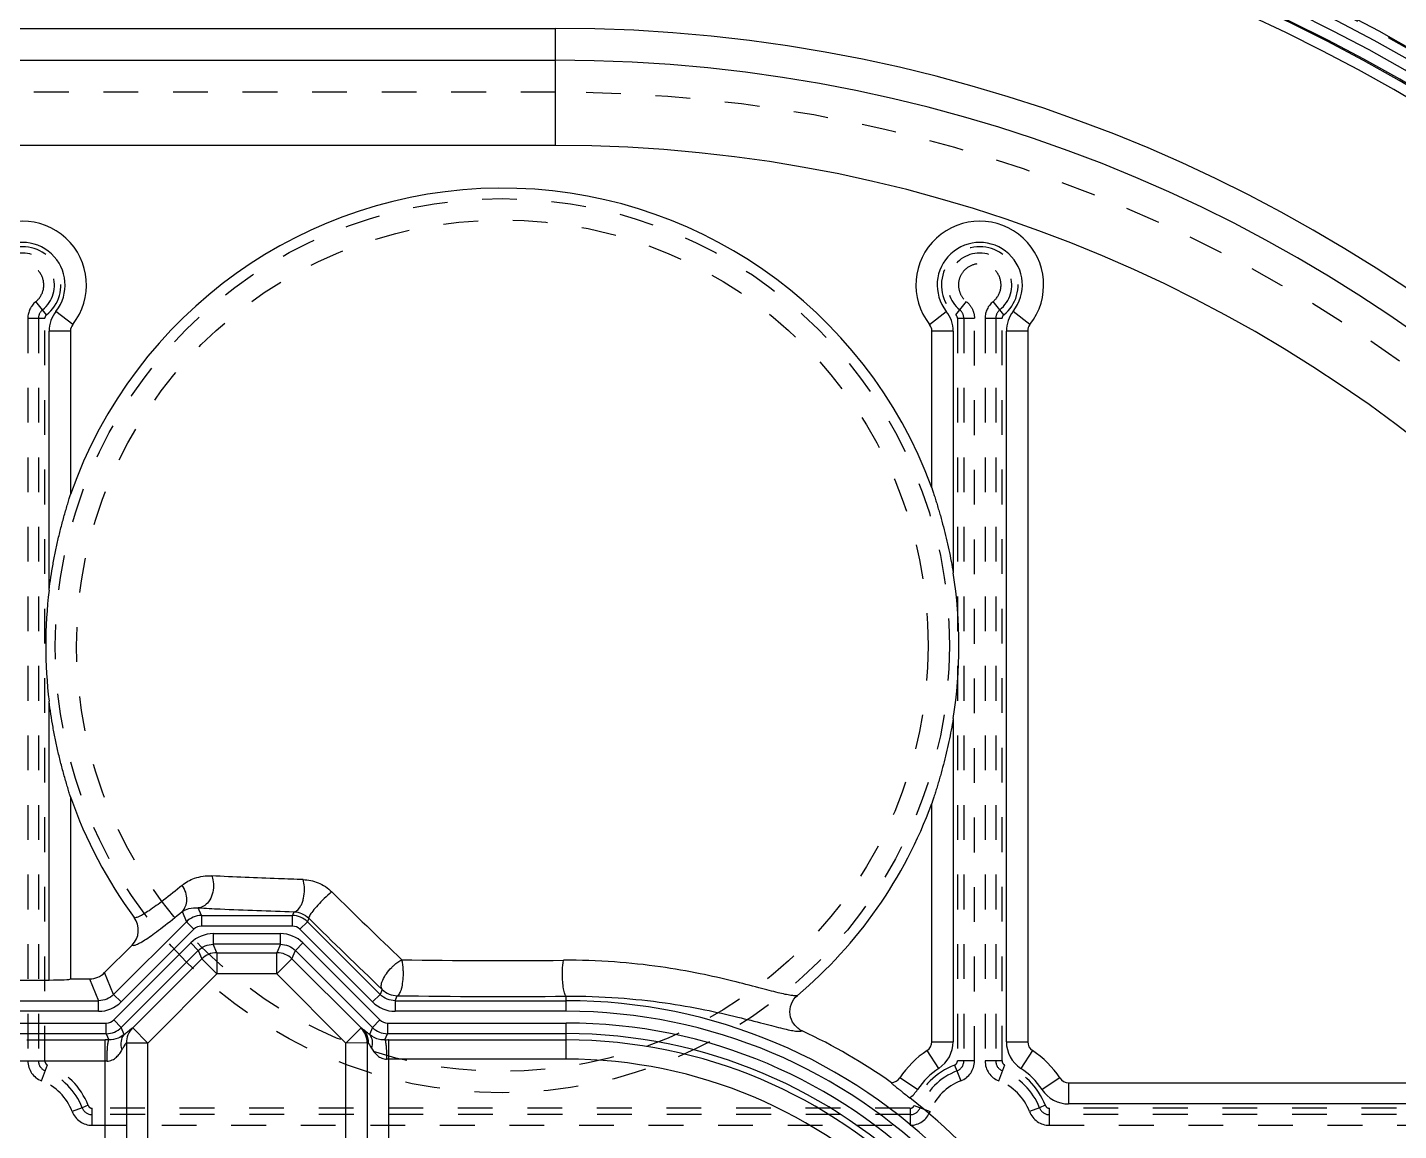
# Model space of a CAD drawing. Header units: millimetres. Extents: x -840 to 1682, y -9216 to -2117.
# Drawn here: x 169.9 to 234.3, y -2466.1 to -2414.3 of the extents above; entities that cross this region are included whole.
import ezdxf

# ---------------------------------------------------------------- set-up
doc = ezdxf.new("R2010")
doc.units = ezdxf.units.MM
doc.header["$LTSCALE"] = 16.335
doc.linetypes.add('HIDDEN', pattern=[0.2, 0.1, -0.1])
doc.layers.get('0').update_dxf_attribs({"linetype": 'CONTINUOUS'})
doc.layers.add('DEFAULT_2', color=8, linetype='HIDDEN')

msp = doc.modelspace()

# ---------------------------------------------------------------- linework, layer by layer
at = {"color": 7, "linetype": 'Continuous'}
for p, q in [((54.686, -2414.331), (194.686, -2414.331)), ((194.686, -2419.831), (194.686, -2414.331)), ((54.686, -2415.831), (194.686, -2415.831)), ((194.686, -2419.831), (54.686, -2419.831)), ((172.005, -2428.243), (171.219, -2427.625)), ((212.252, -2428.243), (213.038, -2427.625)), ((216.967, -2428.243), (216.181, -2427.625)), ((170.898, -2440.72), (170.898, -2428.553)), ((171.898, -2428.553), (170.898, -2428.553)), ((171.898, -2428.553), (171.898, -2436.233)), ((212.36, -2435.914), (212.36, -2428.553)), ((213.36, -2428.553), (212.36, -2428.553)), ((213.36, -2428.553), (213.36, -2439.915)), ((216.86, -2428.553), (215.86, -2428.553)), ((215.86, -2461.932), (215.86, -2428.553)), ((216.86, -2428.553), (216.86, -2461.932)), ((170.898, -2459.035), (170.898, -2445.942)), ((213.36, -2446.748), (213.36, -2461.932)), ((171.898, -2450.43), (171.898, -2458.983)), ((212.36, -2461.932), (212.36, -2450.749)), ((178.05, -2456.005), (177.901, -2455.644)), ((173.927, -2459.714), (177.344, -2456.297)), ((177.145, -2455.818), (177.344, -2456.297)), ((177.697, -2456.65), (177.344, -2456.297)), ((178.05, -2456.005), (178.05, -2456.504)), ((178.05, -2456.005), (182.322, -2456.005)), ((182.395, -2455.827), (182.322, -2456.005)), ((182.322, -2456.504), (182.322, -2456.005)), ((183.028, -2456.297), (182.675, -2456.65)), ((183.094, -2456.137), (183.028, -2456.297)), ((183.028, -2456.297), (186.444, -2459.714)), ((174.28, -2460.067), (177.697, -2456.65)), ((182.322, -2456.504), (178.05, -2456.504)), ((178.609, -2456.856), (181.762, -2456.856)), ((178.61, -2456.856), (178.61, -2457.356)), ((181.762, -2457.356), (181.762, -2456.856)), ((182.675, -2456.65), (186.091, -2460.067)), ((174.796, -2457.397), (173.504, -2458.69)), ((177.55, -2457.295), (173.935, -2460.91)), ((177.903, -2457.648), (177.55, -2457.295)), ((181.762, -2457.356), (178.61, -2457.356)), ((178.774, -2457.753), (178.61, -2457.356)), ((181.762, -2457.356), (181.598, -2457.753)), ((182.821, -2457.295), (182.468, -2457.648)), ((186.436, -2460.91), (182.821, -2457.295)), ((177.903, -2457.648), (174.288, -2461.263)), ((174.825, -2461.289), (178.068, -2458.045)), ((177.903, -2457.648), (178.068, -2458.045)), ((178.774, -2458.752), (178.068, -2458.045)), ((178.774, -2457.753), (178.774, -2458.752)), ((178.774, -2457.753), (181.598, -2457.753)), ((181.598, -2458.752), (181.598, -2457.753)), ((182.304, -2458.045), (181.598, -2458.752)), ((182.304, -2458.045), (182.468, -2457.648)), ((182.304, -2458.045), (185.547, -2461.289)), ((186.083, -2461.263), (182.468, -2457.648)), ((173.927, -2459.714), (173.504, -2458.69)), ((175.531, -2461.995), (178.774, -2458.752)), ((181.598, -2458.752), (178.774, -2458.752)), ((181.598, -2458.752), (184.841, -2461.995)), ((168.398, -2459.035), (170.898, -2459.035)), ((171.898, -2458.983), (172.797, -2458.983)), ((172.797, -2458.983), (173.221, -2460.006)), ((186.541, -2459.479), (186.444, -2459.714)), ((76.15, -2460.006), (173.221, -2460.006)), ((173.221, -2460.505), (173.221, -2460.006)), ((173.927, -2459.714), (174.28, -2460.067)), ((186.091, -2460.067), (186.444, -2459.714)), ((187.15, -2460.006), (187.248, -2459.771)), ((187.15, -2460.006), (195.186, -2460.006)), ((187.15, -2460.006), (187.15, -2460.505)), ((195.186, -2460.505), (195.186, -2459.796)), ((173.221, -2460.505), (76.15, -2460.505)), ((195.186, -2460.505), (187.15, -2460.505)), ((75.789, -2461.056), (173.582, -2461.056)), ((173.582, -2461.556), (173.582, -2461.056)), ((173.935, -2460.91), (174.288, -2461.263)), ((174.427, -2461.598), (174.288, -2461.263)), ((174.819, -2461.287), (174.825, -2461.289)), ((174.825, -2461.289), (175.531, -2461.995)), ((184.841, -2461.995), (185.547, -2461.289)), ((185.547, -2461.289), (185.553, -2461.287)), ((186.083, -2461.263), (185.943, -2461.602)), ((186.083, -2461.263), (186.436, -2460.91)), ((186.789, -2461.056), (195.186, -2461.056)), ((186.789, -2461.056), (186.789, -2461.556)), ((195.186, -2462.752), (195.186, -2461.056)), ((173.582, -2461.556), (75.789, -2461.556)), ((169.856, -2461.848), (173.528, -2461.848)), ((173.528, -2471.396), (173.528, -2461.848)), ((173.582, -2461.556), (173.704, -2461.848)), ((174.527, -2461.993), (174.527, -2470.399)), ((174.527, -2461.993), (174.532, -2461.995)), ((175.531, -2461.995), (174.532, -2461.995)), ((175.531, -2471.536), (175.531, -2461.995)), ((185.884, -2461.993), (184.841, -2461.995)), ((184.841, -2471.125), (184.841, -2461.995)), ((185.84, -2461.995), (185.845, -2461.993)), ((185.845, -2471.199), (185.845, -2461.993)), ((186.666, -2461.853), (186.789, -2461.556)), ((195.186, -2461.556), (186.789, -2461.556)), ((186.844, -2461.853), (195.186, -2461.853)), ((186.844, -2461.853), (186.844, -2471.331)), ((212.36, -2461.932), (213.36, -2461.932)), ((215.86, -2461.932), (216.86, -2461.932)), ((195.186, -2462.752), (186.844, -2462.752)), ((212.685, -2463.185), (212.135, -2462.35)), ((217.085, -2462.35), (216.535, -2463.185)), ((173.528, -2462.847), (131.526, -2462.847)), ((211.687, -2464.183), (210.851, -2463.633)), ((218.368, -2463.633), (217.533, -2464.183)), ((218.785, -2463.858), (249.909, -2463.858)), ((218.785, -2463.858), (218.785, -2464.858)), ((249.909, -2464.858), (218.785, -2464.858))]:
    msp.add_line(p, q, dxfattribs=at)
for centre, radius, start, end in [((194.686, -2485.831), 81.156, 0, 90), ((194.686, -2485.831), 80.657, 0, 90), ((194.686, -2485.831), 80.158, 0, 90), ((194.686, -2485.831), 79.659, 0, 90), ((194.686, -2485.831), 79.603, 0, 90), ((194.686, -2485.831), 79.104, 0, 90), ((194.686, -2485.831), 71.5, 0, 90), ((194.686, -2485.831), 70, 0, 90), ((194.686, -2485.831), 66, 0, 90), ((192.186, -2443.331), 21.494, 20.18728, 160.71511), ((169.648, -2426.388), 3, 321.78679, 218.21321), ((214.61, -2426.388), 3, 321.78679, 218.21321), ((169.648, -2426.388), 2, 321.78679, 218.21321), ((214.61, -2426.388), 2, 321.78679, 218.21321), ((172.398, -2428.553), 1.5, 141.78679, 180), ((211.86, -2428.553), 1.5, 0, 38.21321), ((217.36, -2428.553), 1.5, 141.78679, 180), ((172.398, -2428.553), 0.5, 141.78679, 180), ((211.86, -2428.553), 0.5, 0, 38.21321), ((217.36, -2428.553), 0.5, 141.78679, 180), ((192.186, -2443.331), 21.448, 350.83475, 9.16525), ((192.186, -2443.331), 21.448, 173.00793, 186.99207), ((192.186, -2443.331), 21.494, 199.28489, 216.43417), ((192.186, -2443.331), 21.494, 310.16266, 339.81272), ((381.36, -2254.819), 280.913, 225.41643, 226.35222), ((174.089, -2456.691), 1, 315.02961, 36.48382), ((178.05, -2457.005), 1, 90.0294, 134.9706), ((182.321, -2457.005), 1, 45.0294, 89.9706), ((398.48, -2237.447), 306.947, 225.4362, 226.33245), ((178.61, -2458.355), 1.499, 90.01567, 134.98868), ((178.05, -2457.003), 0.499, 89.99676, 135.00369), ((181.762, -2458.355), 1.499, 45.01567, 89.98868), ((182.322, -2457.003), 0.499, 44.99676, 90.00369), ((178.775, -2458.754), 1.001, 90.06447, 134.93553), ((181.596, -2458.754), 1.001, 45.06328, 89.93553), ((192.198, -2150.697), 307.425, 269.11826, 270.53203), ((187.249, -2458.77), 1.001, 225.06447, 269.93553), ((173.221, -2459.006), 1.499, 270.01657, 314.97804), ((187.15, -2459.007), 1.498, 225.00131, 270.00084), ((192.186, -2142.138), 317.671, 269.10924, 270.54105), ((195.186, -2485.331), 25.325, 0, 90), ((195.186, -2485.331), 24.826, 0, 90), ((173.582, -2460.557), 0.499, 269.99611, 315.00342), ((173.582, -2460.556), 1, 270.02942, 314.97058), ((175.525, -2461.993), 0.999, 135.00564, 179.9968), ((184.838, -2461.996), 1.001, 0.06447, 44.93553), ((186.79, -2460.556), 1, 225.03629, 269.9704), ((186.789, -2460.557), 0.499, 224.99637, 270.00323), ((195.186, -2485.331), 24.275, 0, 90), ((195.186, -2485.331), 26.349, 54.58265, 65.11942), ((173.523, -2502.032), 40.184, 89.74276, 89.99312), ((186.846, -2498.939), 37.086, 90.00345, 90.27792), ((195.186, -2485.331), 23.776, 0, 90), ((195.186, -2485.331), 23.478, 0, 90), ((211.86, -2461.932), 0.5, 303.36701, 360), ((211.86, -2461.932), 1.5, 303.36701, 360), ((217.36, -2461.932), 1.5, 180, 236.63299), ((217.36, -2461.932), 0.5, 180, 236.63299), ((186.844, -2472.777), 10.025, 89.99948, 90.53385), ((195.186, -2485.331), 22.579, 360, 90), ((214.61, -2466.108), 4.5, 123.36701, 146.63299), ((214.61, -2466.108), 4.5, 33.36701, 56.63299), ((173.528, -2472.4), 9.554, 89.47175, 89.99823), ((214.61, -2466.108), 3.5, 123.36701, 146.63299), ((214.61, -2466.108), 3.5, 33.36701, 56.63299), ((210.434, -2463.358), 0.5, 272.50321, 326.63299), ((218.785, -2463.358), 0.5, 213.36701, 270), ((210.434, -2463.358), 1.5, 306.26827, 326.63299), ((195.186, -2485.331), 26.296, 37.2132, 52.14975), ((218.785, -2463.358), 1.5, 213.36701, 270)]:
    msp.add_arc(centre, radius, start, end, dxfattribs=at)
for centre, major_axis, ratio, start_param, end_param in [((172.796, -2457.981), (-0.383, 0.925), 0.998395, -3.533724, -2.749461), ((170.898, -2458.983), (1, 0), 0.052408, -1.570796, 0)]:
    msp.add_ellipse(centre, major_axis=major_axis, ratio=ratio, start_param=start_param, end_param=end_param, dxfattribs=at)
for points, knots in [([(170.898, -2440.72), (170.947, -2440.315), (171.039, -2439.708), (171.194, -2438.906), (171.325, -2438.31), (171.446, -2437.818), (171.549, -2437.43), (171.629, -2437.144), (171.709, -2436.867), (171.775, -2436.645), (171.826, -2436.478), (171.858, -2436.371), (171.882, -2436.295), (171.893, -2436.251), (171.898, -2436.237), (171.898, -2436.233)], [0, 0, 0, 0, 0.266399, 0.399478, 0.532229, 0.664156, 0.729476, 0.793982, 0.857055, 0.917282, 0.945286, 0.970515, 0.990442, 0.996917, 1, 1, 1, 1]), ([(212.36, -2435.914), (212.36, -2435.926), (212.375, -2435.961), (212.392, -2436.029), (212.423, -2436.121), (212.469, -2436.266), (212.531, -2436.461), (212.607, -2436.707), (212.683, -2436.961), (212.784, -2437.308), (212.904, -2437.748), (213.037, -2438.284), (213.199, -2439.004), (213.301, -2439.55), (213.36, -2439.915)], [0, 0, 0, 0, 0.008683, 0.027211, 0.05131, 0.078518, 0.137848, 0.20058, 0.265065, 0.330563, 0.463208, 0.596952, 0.731165, 1, 1, 1, 1]), ([(171.898, -2450.43), (171.898, -2450.425), (171.893, -2450.411), (171.882, -2450.368), (171.858, -2450.292), (171.826, -2450.184), (171.775, -2450.018), (171.709, -2449.795), (171.629, -2449.518), (171.549, -2449.233), (171.446, -2448.845), (171.325, -2448.353), (171.194, -2447.757), (171.039, -2446.955), (170.947, -2446.348), (170.898, -2445.942)], [0, 0, 0, 0, 0.003083, 0.009558, 0.029485, 0.054714, 0.082718, 0.142945, 0.206018, 0.270524, 0.335844, 0.467771, 0.600522, 0.733601, 1, 1, 1, 1]), ([(213.36, -2446.748), (213.301, -2447.113), (213.199, -2447.658), (213.037, -2448.379), (212.904, -2448.914), (212.784, -2449.355), (212.683, -2449.702), (212.607, -2449.956), (212.531, -2450.201), (212.469, -2450.397), (212.423, -2450.542), (212.392, -2450.634), (212.375, -2450.701), (212.36, -2450.737), (212.36, -2450.749)], [0, 0, 0, 0, 0.268835, 0.403048, 0.536792, 0.669437, 0.734935, 0.79942, 0.862152, 0.921482, 0.94869, 0.972788, 0.991317, 1, 1, 1, 1]), ([(177.139, -2454.588), (177.314, -2454.444), (177.758, -2454.197), (178.265, -2454.128), (178.535, -2454.143)], [0, 0, 0, 0, 0.455804, 1, 1, 1, 1]), ([(182.831, -2454.317), (182.444, -2454.306), (181.011, -2454.259), (179.58, -2454.199), (178.535, -2454.143)], [0, 0, 0, 0, 0.270204, 1, 1, 1, 1]), ([(178.535, -2454.143), (178.548, -2454.176), (178.599, -2454.326), (178.621, -2454.486), (178.621, -2454.609)], [0, 0, 0, 0, 0.224142, 1, 1, 1, 1]), ([(182.831, -2454.317), (183.069, -2454.324), (183.564, -2454.433), (183.993, -2454.71), (184.173, -2454.893)], [0, 0, 0, 0, 0.482197, 1, 1, 1, 1]), ([(182.889, -2454.782), (182.889, -2454.739), (182.884, -2454.583), (182.86, -2454.426), (182.831, -2454.317)], [0, 0, 0, 0, 0.275912, 1, 1, 1, 1]), ([(177.139, -2454.588), (176.85, -2454.827), (176.343, -2455.237), (175.738, -2455.688), (175.356, -2455.935), (175.153, -2456.045), (175.009, -2456.103), (174.92, -2456.111), (174.893, -2456.097)], [0, 0, 0, 0, 0.411043, 0.715508, 0.826576, 0.910106, 0.96681, 1, 1, 1, 1]), ([(177.145, -2455.818), (177.28, -2455.676), (177.451, -2455.228), (177.285, -2454.779), (177.139, -2454.588)], [0, 0, 0, 0, 0.448299, 1, 1, 1, 1]), ([(178.621, -2454.609), (178.621, -2454.744), (178.582, -2455.01), (178.419, -2455.351), (178.178, -2455.58), (177.986, -2455.64), (177.901, -2455.644)], [0, 0, 0, 0, 0.294318, 0.577532, 0.813836, 1, 1, 1, 1]), ([(182.395, -2455.827), (182.54, -2455.813), (182.699, -2455.62), (182.798, -2455.377), (182.869, -2455.123), (182.889, -2454.92), (182.889, -2454.782)], [0, 0, 0, 0, 0.356372, 0.500385, 0.661061, 1, 1, 1, 1]), ([(184.173, -2454.893), (184.142, -2454.917), (183.99, -2455.043), (183.845, -2455.179), (183.734, -2455.29)], [0, 0, 0, 0, 0.200418, 1, 1, 1, 1]), ([(177.145, -2455.818), (177.242, -2455.753), (177.488, -2455.646), (177.756, -2455.629), (177.901, -2455.644)], [0, 0, 0, 0, 0.445812, 1, 1, 1, 1]), ([(177.901, -2455.644), (178.243, -2455.663), (179.74, -2455.738), (181.239, -2455.792), (182.395, -2455.827)], [0, 0, 0, 0, 0.22849, 1, 1, 1, 1]), ([(183.734, -2455.29), (183.637, -2455.387), (183.461, -2455.573), (183.253, -2455.825), (183.132, -2456.001), (183.092, -2456.095), (183.09, -2456.127), (183.094, -2456.137)], [0, 0, 0, 0, 0.383038, 0.711751, 0.916569, 0.97043, 1, 1, 1, 1]), ([(174.796, -2457.398), (174.825, -2457.412), (174.918, -2457.403), (175.07, -2457.341), (175.282, -2457.225), (175.549, -2457.053), (175.873, -2456.823), (176.417, -2456.413), (176.844, -2456.067), (177.145, -2455.818)], [0, 0, 0, 0, 0.033505, 0.090538, 0.174289, 0.285446, 0.424002, 0.589716, 1, 1, 1, 1]), ([(182.395, -2455.827), (182.518, -2455.834), (182.776, -2455.895), (182.997, -2456.042), (183.094, -2456.137)], [0, 0, 0, 0, 0.47609, 1, 1, 1, 1]), ([(177.903, -2457.648), (177.995, -2457.556), (178.218, -2457.409), (178.48, -2457.356), (178.61, -2457.356)], [0, 0, 0, 0, 0.499975, 1, 1, 1, 1]), ([(181.762, -2457.356), (181.892, -2457.356), (182.154, -2457.409), (182.376, -2457.556), (182.468, -2457.648)], [0, 0, 0, 0, 0.499975, 1, 1, 1, 1]), ([(186.989, -2458.446), (187.026, -2458.409), (187.172, -2458.272), (187.336, -2458.153), (187.467, -2458.087)], [0, 0, 0, 0, 0.267379, 1, 1, 1, 1]), ([(187.536, -2458.723), (187.536, -2458.664), (187.53, -2458.451), (187.506, -2458.237), (187.467, -2458.087)], [0, 0, 0, 0, 0.272605, 1, 1, 1, 1]), ([(195.011, -2458.746), (195.011, -2458.688), (195.014, -2458.475), (195.029, -2458.263), (195.052, -2458.11)], [0, 0, 0, 0, 0.271878, 1, 1, 1, 1]), ([(206.049, -2459.758), (206.011, -2459.772), (205.904, -2459.777), (205.712, -2459.757), (205.447, -2459.706), (205.11, -2459.627), (204.697, -2459.521), (203.992, -2459.336), (202.916, -2459.056), (201.38, -2458.709), (199.525, -2458.384), (197.38, -2458.151), (195.852, -2458.102), (195.052, -2458.11)], [0, 0, 0, 0, 0.010807, 0.028036, 0.052106, 0.083178, 0.121347, 0.166677, 0.278996, 0.420245, 0.58975, 0.784985, 1, 1, 1, 1]), ([(186.541, -2459.479), (186.503, -2459.431), (186.486, -2459.318), (186.515, -2459.171), (186.585, -2458.977), (186.738, -2458.724), (186.897, -2458.538), (186.989, -2458.446)], [0, 0, 0, 0, 0.15525, 0.259319, 0.381988, 0.673748, 1, 1, 1, 1]), ([(187.248, -2459.771), (187.295, -2459.763), (187.359, -2459.686), (187.413, -2459.569), (187.474, -2459.379), (187.523, -2459.094), (187.536, -2458.852), (187.536, -2458.723)], [0, 0, 0, 0, 0.129644, 0.229855, 0.353259, 0.65619, 1, 1, 1, 1]), ([(195.186, -2459.796), (195.171, -2459.791), (195.141, -2459.756), (195.093, -2459.639), (195.05, -2459.42), (195.018, -2459.104), (195.011, -2458.871), (195.011, -2458.746)], [0, 0, 0, 0, 0.043767, 0.117778, 0.3539, 0.652534, 1, 1, 1, 1]), ([(173.927, -2459.714), (173.836, -2459.805), (173.613, -2459.953), (173.351, -2460.006), (173.221, -2460.006)], [0, 0, 0, 0, 0.500152, 1, 1, 1, 1]), ([(187.15, -2460.006), (187.021, -2460.006), (186.759, -2459.953), (186.536, -2459.805), (186.444, -2459.714)], [0, 0, 0, 0, 0.500007, 1, 1, 1, 1]), ([(195.186, -2459.796), (196.001, -2459.788), (197.554, -2459.837), (199.729, -2460.074), (201.599, -2460.4), (203.139, -2460.746), (204.215, -2461.022), (204.918, -2461.204), (205.33, -2461.307), (205.667, -2461.383), (205.933, -2461.432), (206.125, -2461.45), (206.233, -2461.443), (206.271, -2461.428)], [0, 0, 0, 0, 0.217481, 0.413823, 0.583211, 0.723605, 0.834818, 0.879626, 0.917347, 0.948074, 0.971928, 0.989093, 1, 1, 1, 1]), ([(206.271, -2461.428), (206.121, -2461.359), (205.852, -2461.139), (205.66, -2460.66), (205.72, -2460.146), (205.923, -2459.865), (206.049, -2459.758)], [0, 0, 0, 0, 0.250075, 0.499998, 0.749932, 1, 1, 1, 1]), ([(174.427, -2461.598), (174.476, -2461.553), (174.565, -2461.475), (174.671, -2461.385), (174.739, -2461.332), (174.776, -2461.305), (174.8, -2461.291), (174.815, -2461.285), (174.819, -2461.287)], [0, 0, 0, 0, 0.396155, 0.708056, 0.825532, 0.913989, 0.971913, 1, 1, 1, 1]), ([(185.655, -2461.357), (185.644, -2461.349), (185.611, -2461.324), (185.576, -2461.301), (185.553, -2461.287)], [0, 0, 0, 0, 0.331579, 1, 1, 1, 1]), ([(185.553, -2461.287), (185.644, -2461.378), (185.792, -2461.601), (185.845, -2461.863), (185.845, -2461.993)], [0, 0, 0, 0, 0.499889, 1, 1, 1, 1]), ([(185.884, -2461.993), (185.869, -2461.863), (185.802, -2461.603), (185.648, -2461.38), (185.553, -2461.287)], [0, 0, 0, 0, 0.494823, 1, 1, 1, 1]), ([(185.655, -2461.357), (185.694, -2461.398), (185.832, -2461.581), (185.894, -2461.821), (185.884, -2461.993)], [0, 0, 0, 0, 0.246151, 1, 1, 1, 1]), ([(185.943, -2461.602), (185.914, -2461.576), (185.82, -2461.492), (185.725, -2461.409), (185.655, -2461.357)], [0, 0, 0, 0, 0.309246, 1, 1, 1, 1]), ([(173.616, -2462.847), (173.616, -2462.728), (173.62, -2462.551), (173.631, -2462.321), (173.641, -2462.167), (173.655, -2462.04), (173.669, -2461.944), (173.683, -2461.885), (173.695, -2461.854), (173.704, -2461.848)], [0, 0, 0, 0, 0.354703, 0.527703, 0.683793, 0.812968, 0.909602, 0.970742, 1, 1, 1, 1]), ([(174.427, -2461.598), (174.34, -2461.668), (174.113, -2461.801), (173.85, -2461.85), (173.704, -2461.848)], [0, 0, 0, 0, 0.433654, 1, 1, 1, 1]), ([(174.331, -2462.304), (174.29, -2462.178), (174.253, -2461.926), (174.351, -2461.682), (174.427, -2461.598)], [0, 0, 0, 0, 0.538548, 1, 1, 1, 1]), ([(174.331, -2462.304), (174.355, -2462.261), (174.398, -2462.183), (174.451, -2462.094), (174.485, -2462.041), (174.504, -2462.013), (174.515, -2462), (174.525, -2461.991), (174.527, -2461.993)], [0, 0, 0, 0, 0.403554, 0.719448, 0.83729, 0.924629, 0.978932, 1, 1, 1, 1]), ([(185.884, -2461.993), (185.894, -2462.007), (185.947, -2462.087), (185.996, -2462.169), (186.035, -2462.237)], [0, 0, 0, 0, 0.18221, 1, 1, 1, 1]), ([(185.943, -2461.601), (186.012, -2461.678), (186.102, -2461.896), (186.071, -2462.124), (186.035, -2462.237)], [0, 0, 0, 0, 0.462946, 1, 1, 1, 1]), ([(186.666, -2461.853), (186.58, -2461.855), (186.321, -2461.827), (186.077, -2461.711), (185.943, -2461.602)], [0, 0, 0, 0, 0.332565, 1, 1, 1, 1]), ([(186.666, -2461.853), (186.674, -2461.858), (186.685, -2461.886), (186.699, -2461.939), (186.713, -2462.026), (186.726, -2462.141), (186.736, -2462.279), (186.746, -2462.485), (186.75, -2462.645), (186.75, -2462.752)], [0, 0, 0, 0, 0.029761, 0.091099, 0.187779, 0.316901, 0.472865, 0.645694, 1, 1, 1, 1]), ([(173.616, -2462.847), (173.699, -2462.848), (173.864, -2462.808), (174.062, -2462.668), (174.214, -2462.495), (174.295, -2462.368), (174.331, -2462.304)], [0, 0, 0, 0, 0.266735, 0.521191, 0.765158, 1, 1, 1, 1]), ([(186.035, -2462.237), (186.111, -2462.367), (186.253, -2462.554), (186.515, -2462.718), (186.672, -2462.753), (186.75, -2462.752)], [0, 0, 0, 0, 0.490419, 0.744856, 1, 1, 1, 1]), ([(210.453, -2463.86), (210.452, -2463.864), (210.466, -2463.879), (210.486, -2463.9), (210.525, -2463.934), (210.554, -2463.959), (210.571, -2463.973)], [0, 0, 0, 0, 0.079551, 0.290353, 0.607736, 1, 1, 1, 1]), ([(210.571, -2463.973), (210.587, -2463.986), (210.66, -2464.047), (210.735, -2464.107), (210.793, -2464.153)], [0, 0, 0, 0, 0.218121, 1, 1, 1, 1]), ([(210.793, -2464.153), (210.833, -2464.185), (211.008, -2464.324), (211.185, -2464.461), (211.321, -2464.567)], [0, 0, 0, 0, 0.227968, 1, 1, 1, 1])]:
    msp.add_open_spline(points, degree=3, knots=knots, dxfattribs=at)
at = {"layer": 'DEFAULT_2', "color": 8, "linetype": 'HIDDEN'}
for p, q in [((194.686, -2417.331), (54.686, -2417.331)), ((170.773, -2427.793), (170.273, -2427.168)), ((213.485, -2427.793), (213.985, -2427.168)), ((215.735, -2427.793), (215.235, -2427.168)), ((169.898, -2427.949), (169.898, -2462.839)), ((169.898, -2427.949), (170.698, -2427.949)), ((170.398, -2427.949), (170.398, -2462.839)), ((170.698, -2462.827), (170.698, -2427.949)), ((213.56, -2427.949), (214.36, -2427.949)), ((213.56, -2427.949), (213.56, -2462.839)), ((213.86, -2427.949), (213.86, -2462.839)), ((214.36, -2462.839), (214.36, -2427.951)), ((214.86, -2427.949), (215.66, -2427.949)), ((214.86, -2427.949), (214.86, -2462.839)), ((215.36, -2427.949), (215.36, -2462.839)), ((215.66, -2462.827), (215.66, -2427.949)), ((170.541, -2463.773), (170.826, -2463.026)), ((213.421, -2463.029), (213.538, -2463.306)), ((213.538, -2463.306), (213.717, -2463.773)), ((214.36, -2462.839), (213.56, -2462.839)), ((215.66, -2462.839), (214.86, -2462.839)), ((215.502, -2463.773), (215.788, -2463.026)), ((172.45, -2465.037), (171.983, -2465.215)), ((172.727, -2464.92), (172.45, -2465.037)), ((172.917, -2465.858), (172.917, -2465.058)), ((211.329, -2465.058), (172.917, -2465.058)), ((211.34, -2465.058), (211.34, -2465.858)), ((211.527, -2464.929), (212.274, -2465.215)), ((217.412, -2465.037), (216.945, -2465.215)), ((217.689, -2464.92), (217.412, -2465.037)), ((250.513, -2465.058), (217.879, -2465.058)), ((217.879, -2465.858), (217.879, -2465.058)), ((211.34, -2465.358), (172.917, -2465.358)), ((172.917, -2465.858), (211.34, -2465.858)), ((250.513, -2465.358), (217.879, -2465.358)), ((217.879, -2465.858), (250.511, -2465.858))]:
    msp.add_line(p, q, dxfattribs=at)
for radius in [21, 20]:
    msp.add_circle((192.186, -2443.331), radius, dxfattribs=at)
for centre, radius, start, end in [((194.686, -2485.831), 81.099, 0, 90), ((194.686, -2485.831), 68.5, 0, 90), ((169.648, -2426.388), 1.8, 308.68219, 231.31781), ((214.61, -2426.388), 1.8, 308.68219, 231.31781), ((169.648, -2426.388), 1.5, 308.68219, 231.31781), ((214.61, -2426.388), 1.5, 308.68219, 231.31781), ((214.61, -2426.388), 1, 97.62704, 128.68219), ((170.893, -2427.947), 0.995, 128.72917, 180.07582), ((215.855, -2427.947), 0.995, 128.72917, 180.07582), ((170.898, -2427.949), 0.5, 128.68219, 180), ((170.898, -2427.949), 0.2, 128.68219, 180), ((213.36, -2427.949), 0.2, 0, 51.31781), ((213.36, -2427.949), 0.5, 0, 51.31781), ((215.86, -2427.949), 0.5, 128.68219, 180), ((215.86, -2427.949), 0.2, 128.68219, 180), ((170.898, -2462.839), 1, 180, 249.07517), ((170.898, -2462.839), 0.5, 180, 249.07517), ((169.648, -2466.108), 3, 20.92483, 69.07517), ((169.648, -2466.108), 3.3, 21.01342, 69.07517), ((214.61, -2466.108), 3.3, 111.01342, 159.07517), ((214.61, -2466.108), 3, 110.92483, 159.07517), ((213.36, -2462.839), 0.5, 290.92483, 0), ((213.36, -2462.839), 1, 290.92483, 0), ((215.86, -2462.839), 1, 180, 249.07517), ((215.86, -2462.839), 0.5, 180, 249.07517), ((214.61, -2466.108), 3, 20.92483, 69.07517), ((214.61, -2466.108), 3.3, 21.01342, 69.07517), ((169.648, -2466.108), 2.5, 20.92483, 69.07517), ((214.61, -2466.108), 2.5, 110.92483, 159.07517), ((214.61, -2466.108), 2.5, 20.92483, 69.07517), ((172.917, -2464.858), 1, 200.92483, 270), ((172.917, -2464.858), 0.5, 200.92483, 270), ((211.34, -2464.858), 0.5, 270, 339.07517), ((211.34, -2464.858), 1, 270, 339.07517), ((217.879, -2464.858), 1, 200.92483, 270), ((217.879, -2464.858), 0.5, 200.92483, 270)]:
    msp.add_arc(centre, radius, start, end, dxfattribs=at)
for points, knots in [([(170.27, -2427.171), (170.437, -2427.038), (170.689, -2426.651), (170.634, -2425.968), (170.181, -2425.455), (169.726, -2425.368), (169.515, -2425.396)], [0, 0, 0, 0, 0.250108, 0.500026, 0.749952, 1, 1, 1, 1]), ([(215.232, -2427.171), (215.399, -2427.038), (215.651, -2426.651), (215.596, -2425.968), (215.143, -2425.455), (214.688, -2425.368), (214.477, -2425.396)], [0, 0, 0, 0, 0.250108, 0.500026, 0.749952, 1, 1, 1, 1]), ([(213.985, -2425.607), (213.868, -2425.7), (213.675, -2425.943), (213.575, -2426.394), (213.681, -2426.844), (213.876, -2427.084), (213.993, -2427.177)], [0, 0, 0, 0, 0.250023, 0.499961, 0.749909, 1, 1, 1, 1]), ([(213.993, -2427.177), (214.107, -2427.268), (214.295, -2427.508), (214.36, -2427.804), (214.36, -2427.951)], [0, 0, 0, 0, 0.499875, 1, 1, 1, 1]), ([(170.698, -2462.827), (170.696, -2462.868), (170.718, -2462.955), (170.788, -2463.011), (170.826, -2463.026)], [0, 0, 0, 0, 0.49996, 1, 1, 1, 1]), ([(213.426, -2463.027), (213.465, -2463.015), (213.534, -2462.962), (213.56, -2462.879), (213.56, -2462.839)], [0, 0, 0, 0, 0.499817, 1, 1, 1, 1]), ([(215.66, -2462.827), (215.657, -2462.868), (215.68, -2462.955), (215.749, -2463.011), (215.788, -2463.026)], [0, 0, 0, 0, 0.49996, 1, 1, 1, 1]), ([(172.728, -2464.925), (172.741, -2464.963), (172.794, -2465.032), (172.876, -2465.058), (172.917, -2465.058)], [0, 0, 0, 0, 0.499817, 1, 1, 1, 1]), ([(211.329, -2465.058), (211.37, -2465.06), (211.456, -2465.038), (211.512, -2464.968), (211.527, -2464.929)], [0, 0, 0, 0, 0.49996, 1, 1, 1, 1]), ([(217.69, -2464.925), (217.703, -2464.963), (217.756, -2465.032), (217.838, -2465.058), (217.879, -2465.058)], [0, 0, 0, 0, 0.499817, 1, 1, 1, 1])]:
    msp.add_open_spline(points, degree=3, knots=knots, dxfattribs=at)

doc.saveas('drawing.dxf')
